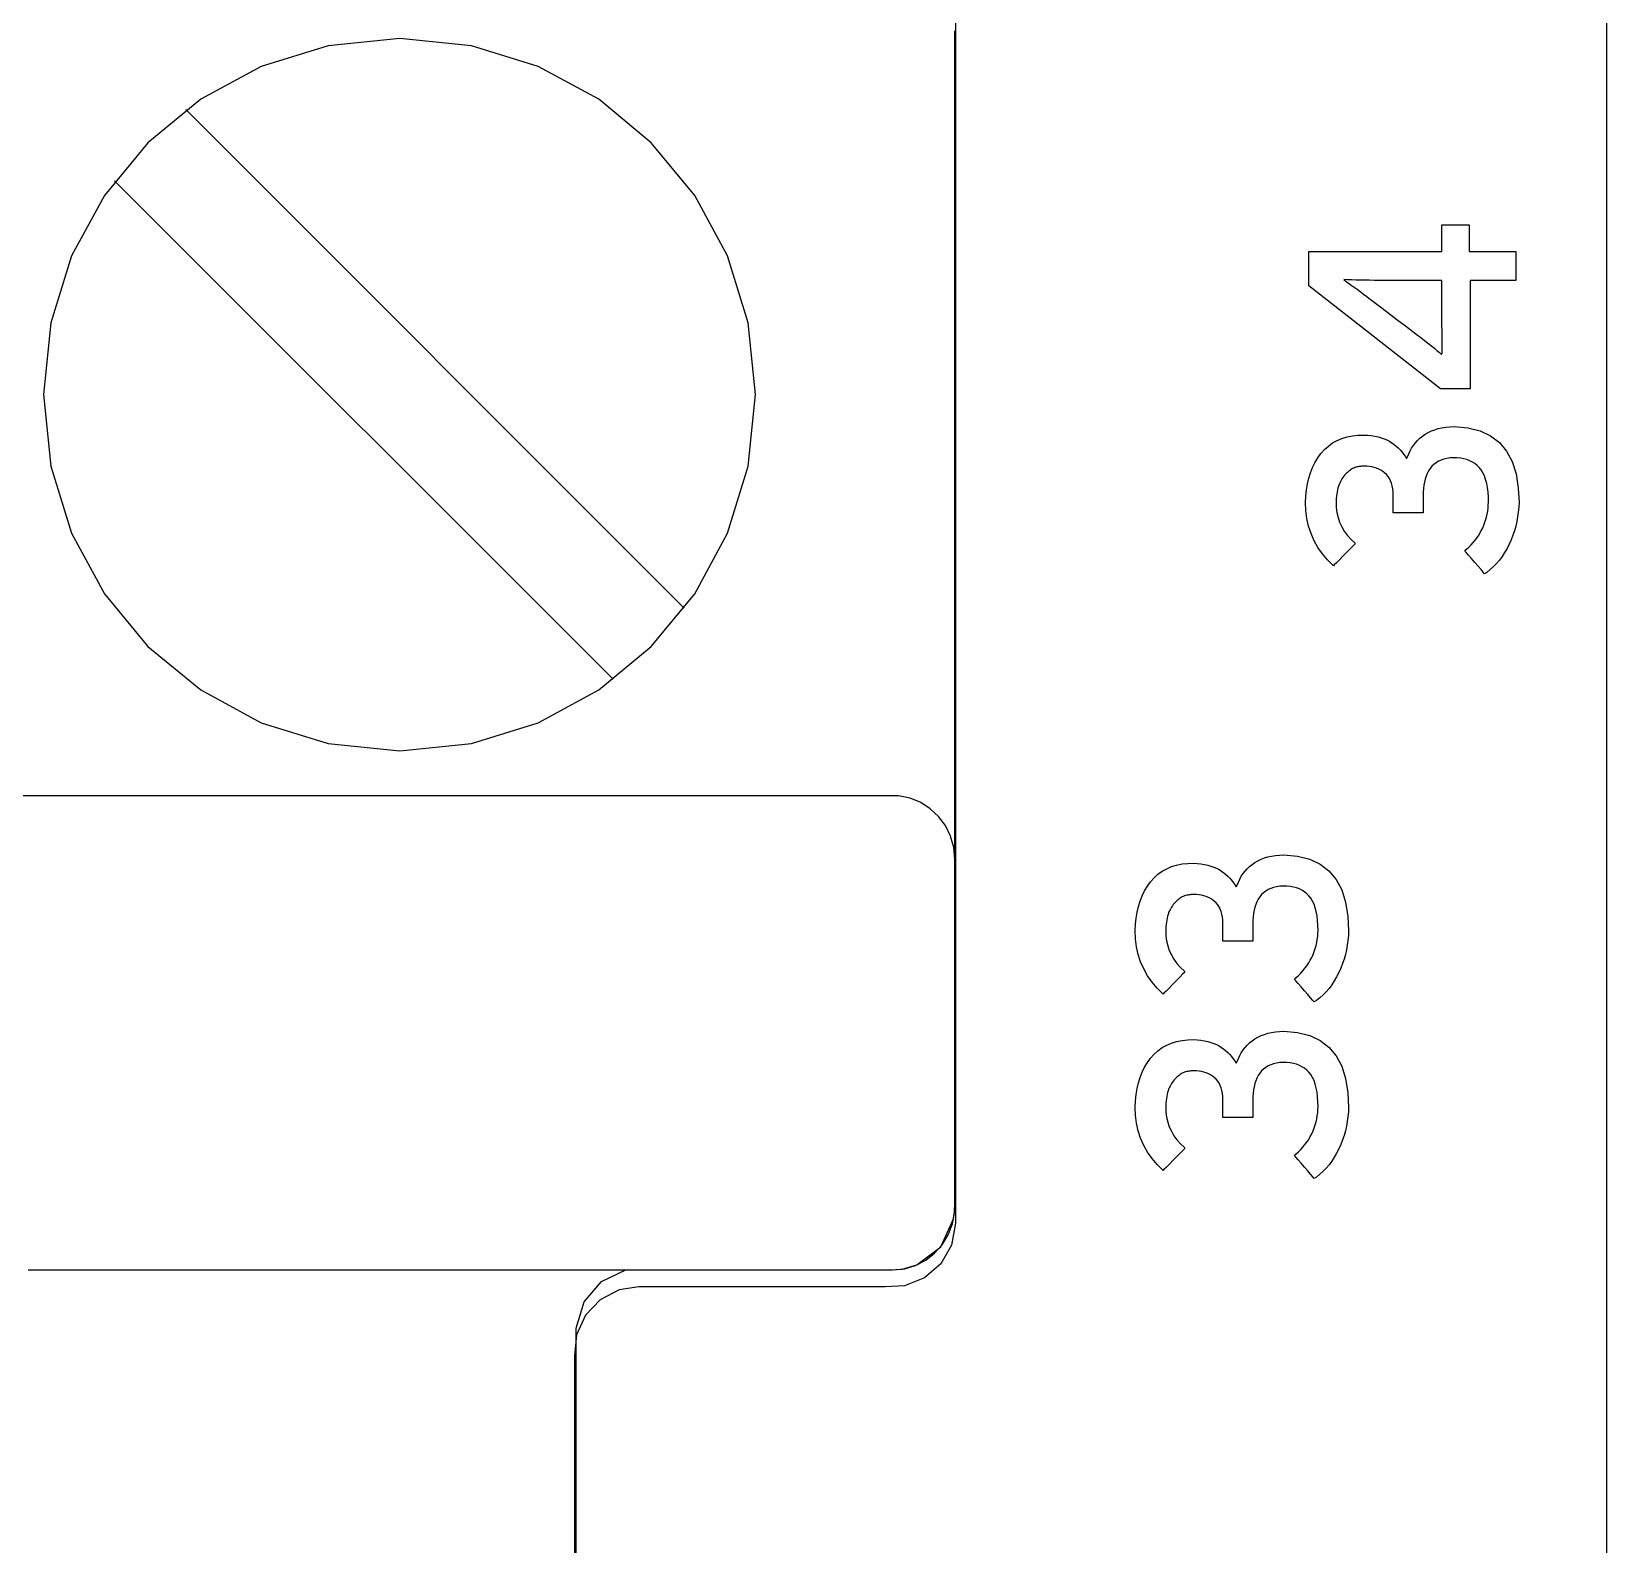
# Model space of a CAD drawing. Extents: x 1 to 47.7, y 0.2 to 35.
# Drawn here: x 35.488 to 36.228, y 13.894 to 14.605 of the extents above; entities that cross this region are included whole.
import ezdxf

# ---------------------------------------------------------------- set-up
doc = ezdxf.new("R2010")
doc.units = 0
doc.header["$MEASUREMENT"] = 0
for name, color, linetype in [('5_1___24__TARGET_LEDS___12', 7, 'CONTINUOUS'), ('6_1__EMPTY_IO_BOARD_POSITI', 7, 'CONTINUOUS'), ('6_2___8__INDEPENDENT_INPUT', 7, 'CONTINUOUS'), ('6_3___8__OPTOISO_INDEPENDE', 7, 'CONTINUOUS'), ('6_4___24__OPTOISO_INDEPEND', 7, 'CONTINUOUS'), ('6_5___8__INDEPENDENT_INPUT', 7, 'CONTINUOUS'), ('6_6___8__INDEPENDENT_INPUT', 7, 'CONTINUOUS'), ('6_7___8__OPTOISO_INDEPENDE', 7, 'CONTINUOUS'), ('6_8___8__OPTOISO_INDEPENDE', 7, 'CONTINUOUS'), ('7_0_____DWG', 7, 'CONTINUOUS')]:
    doc.layers.add(name, color=color, linetype=linetype)

msp = doc.modelspace()

# ---------------------------------------------------------------- linework, layer by layer
at = {"layer": '5_1___24__TARGET_LEDS___12'}
msp.add_lwpolyline([(35.66144, 14.26692), (35.69513, 14.27032), (35.72649, 14.28007), (35.75487, 14.2955), (35.7796, 14.31594), (35.79999, 14.34072), (35.81539, 14.36916), (35.82512, 14.40059), (35.82852, 14.43435), (35.82512, 14.46804), (35.81539, 14.49944), (35.79999, 14.52785), (35.7796, 14.5526), (35.75487, 14.57303), (35.72649, 14.58846), (35.69513, 14.59821), (35.66144, 14.60161), (35.62774, 14.59821), (35.59632, 14.58846), (35.56788, 14.57303), (35.54309, 14.5526), (35.52263, 14.52785), (35.50717, 14.49944), (35.4974, 14.46804), (35.49399, 14.43435), (35.4974, 14.40059), (35.50717, 14.36916), (35.52263, 14.34072), (35.54309, 14.31594), (35.56788, 14.2955), (35.59632, 14.28007), (35.62774, 14.27032)], close=True, dxfattribs=at)
for points in [[(35.74425, 13.85861), (35.74425, 13.91116), (35.74425, 13.93575), (35.74425, 13.95749), (35.74425, 13.97509), (35.74425, 13.98725), (35.74425, 13.99268), (35.74436, 13.99556), (35.74811, 14.00797), (35.75625, 14.0175), (35.7676, 14.02295), (35.76978, 14.02295), (35.77583, 14.02295), (35.78503, 14.02295), (35.79668, 14.02295), (35.85332, 14.02295), (35.8664, 14.02295), (35.87762, 14.02295), (35.88626, 14.02295), (35.89159, 14.02295), (35.89746, 14.0233), (35.90439, 14.02531), (35.91557, 14.03387), (35.92165, 14.04691), (35.92216, 14.05065), (35.92224, 14.05257), (35.92224, 14.05499), (35.92224, 14.05975), (35.92224, 14.06725), (35.92224, 14.07741), (35.92224, 14.09019), (35.92224, 14.10553), (35.92224, 14.12338), (35.92224, 14.14368), (35.92224, 14.16637), (35.92224, 14.1914), (35.92224, 14.21871), (35.92224, 14.24825), (35.92224, 14.27996), (35.92224, 14.31378), (35.92224, 14.34967), (35.92224, 14.38756), (35.92224, 14.4274), (35.92224, 14.5127), (35.92224, 14.60513)], [(35.7951, 14.33392), (35.56083, 14.56819)], [(35.76168, 14.3005), (35.52741, 14.53477)], [(35.48683, 14.02295), (35.51655, 14.02295), (35.56833, 14.02295), (35.63413, 14.02295), (35.70594, 14.02295), (35.77576, 14.02295), (35.83555, 14.02295), (35.8773, 14.02295), (35.893, 14.02295), (35.89856, 14.02349), (35.90377, 14.02505), (35.90852, 14.02752), (35.91273, 14.03081), (35.91629, 14.0348), (35.9191, 14.03941), (35.92107, 14.04454), (35.92211, 14.05007), (35.92224, 14.05458), (35.92224, 14.06638), (35.92224, 14.08693), (35.92224, 14.11305), (35.92224, 14.14156), (35.92224, 14.16927), (35.92224, 14.193), (35.92224, 14.20958), (35.92224, 14.21581), (35.92171, 14.22151), (35.9202, 14.22685), (35.91779, 14.23172), (35.91459, 14.23604), (35.9107, 14.23969), (35.90621, 14.24258), (35.90121, 14.2446), (35.89582, 14.24566), (35.88891, 14.2458), (35.85918, 14.2458), (35.8074, 14.2458), (35.7416, 14.2458), (35.66979, 14.2458), (35.59998, 14.2458), (35.54019, 14.2458), (35.49843, 14.2458), (35.48273, 14.2458)]]:
    msp.add_lwpolyline(points, dxfattribs=at)
at = {"layer": '6_1__EMPTY_IO_BOARD_POSITI'}
msp.add_lwpolyline([(35.92248, 14.65682), (35.92248, 14.58846), (35.92248, 14.52341), (35.92248, 14.46181), (35.92248, 14.40381), (35.92248, 14.34958), (35.92248, 14.29926), (35.92248, 14.253), (35.92248, 14.21097), (35.92248, 14.17331), (35.92248, 14.14017), (35.92248, 14.11171), (35.92248, 14.08808), (35.92248, 14.06944), (35.92248, 14.05593), (35.92248, 14.04772), (35.92248, 14.04494), (35.92066, 14.03466), (35.91561, 14.02589), (35.90801, 14.0193), (35.89851, 14.01555), (35.88954, 14.01494), (35.87975, 14.01494), (35.86488, 14.01494), (35.82741, 14.01494), (35.80853, 14.01494), (35.79207, 14.01494), (35.77987, 14.01494), (35.77381, 14.01494), (35.76457, 14.01359), (35.75555, 14.00896), (35.74861, 14.00169), (35.74442, 13.99242), (35.74347, 13.98242), (35.74347, 13.9764), (35.74347, 13.96729), (35.74347, 13.95553), (35.74347, 13.94156), (35.74347, 13.90877), (35.74347, 13.87244)], dxfattribs=at)
at = {"layer": '6_2___8__INDEPENDENT_INPUT'}
msp.add_lwpolyline([(35.66144, 14.26692), (35.69513, 14.27032), (35.72649, 14.28007), (35.75487, 14.2955), (35.7796, 14.31594), (35.79999, 14.34072), (35.81539, 14.36916), (35.82512, 14.40059), (35.82852, 14.43435), (35.82512, 14.46804), (35.81539, 14.49944), (35.79999, 14.52785), (35.7796, 14.5526), (35.75487, 14.57303), (35.72649, 14.58846), (35.69513, 14.59821), (35.66144, 14.60161), (35.62774, 14.59821), (35.59632, 14.58846), (35.56788, 14.57303), (35.54309, 14.5526), (35.52263, 14.52785), (35.50717, 14.49944), (35.4974, 14.46804), (35.49399, 14.43435), (35.4974, 14.40059), (35.50717, 14.36916), (35.52263, 14.34072), (35.54309, 14.31594), (35.56788, 14.2955), (35.59632, 14.28007), (35.62774, 14.27032)], close=True, dxfattribs=at)
for points in [[(35.74425, 13.85861), (35.74425, 13.91116), (35.74425, 13.93575), (35.74425, 13.95749), (35.74425, 13.97509), (35.74425, 13.98725), (35.74425, 13.99268), (35.74436, 13.99556), (35.74811, 14.00797), (35.75625, 14.0175), (35.7676, 14.02295), (35.76978, 14.02295), (35.77583, 14.02295), (35.78503, 14.02295), (35.79668, 14.02295), (35.85332, 14.02295), (35.8664, 14.02295), (35.87762, 14.02295), (35.88626, 14.02295), (35.89159, 14.02295), (35.89746, 14.0233), (35.90439, 14.02531), (35.91557, 14.03387), (35.92165, 14.04691), (35.92216, 14.05065), (35.92224, 14.05257), (35.92224, 14.05499), (35.92224, 14.05975), (35.92224, 14.06725), (35.92224, 14.07741), (35.92224, 14.09019), (35.92224, 14.10553), (35.92224, 14.12338), (35.92224, 14.14368), (35.92224, 14.16637), (35.92224, 14.1914), (35.92224, 14.21871), (35.92224, 14.24825), (35.92224, 14.27996), (35.92224, 14.31378), (35.92224, 14.34967), (35.92224, 14.38756), (35.92224, 14.4274), (35.92224, 14.5127), (35.92224, 14.60513)], [(35.7951, 14.33392), (35.56083, 14.56819)], [(35.76168, 14.3005), (35.52741, 14.53477)], [(35.48683, 14.02295), (35.51655, 14.02295), (35.56833, 14.02295), (35.63413, 14.02295), (35.70594, 14.02295), (35.77576, 14.02295), (35.83555, 14.02295), (35.8773, 14.02295), (35.893, 14.02295), (35.89856, 14.02349), (35.90377, 14.02505), (35.90852, 14.02752), (35.91273, 14.03081), (35.91629, 14.0348), (35.9191, 14.03941), (35.92107, 14.04454), (35.92211, 14.05007), (35.92224, 14.05458), (35.92224, 14.06638), (35.92224, 14.08693), (35.92224, 14.11305), (35.92224, 14.14156), (35.92224, 14.16927), (35.92224, 14.193), (35.92224, 14.20958), (35.92224, 14.21581), (35.92171, 14.22151), (35.9202, 14.22685), (35.91779, 14.23172), (35.91459, 14.23604), (35.9107, 14.23969), (35.90621, 14.24258), (35.90121, 14.2446), (35.89582, 14.24566), (35.88891, 14.2458), (35.85918, 14.2458), (35.8074, 14.2458), (35.7416, 14.2458), (35.66979, 14.2458), (35.59998, 14.2458), (35.54019, 14.2458), (35.49843, 14.2458), (35.48273, 14.2458)]]:
    msp.add_lwpolyline(points, dxfattribs=at)
at = {"layer": '6_3___8__OPTOISO_INDEPENDE'}
msp.add_lwpolyline([(35.66144, 14.26692), (35.69513, 14.27032), (35.72649, 14.28007), (35.75487, 14.2955), (35.7796, 14.31594), (35.79999, 14.34072), (35.81539, 14.36916), (35.82512, 14.40059), (35.82852, 14.43435), (35.82512, 14.46804), (35.81539, 14.49944), (35.79999, 14.52785), (35.7796, 14.5526), (35.75487, 14.57303), (35.72649, 14.58846), (35.69513, 14.59821), (35.66144, 14.60161), (35.62774, 14.59821), (35.59632, 14.58846), (35.56788, 14.57303), (35.54309, 14.5526), (35.52263, 14.52785), (35.50717, 14.49944), (35.4974, 14.46804), (35.49399, 14.43435), (35.4974, 14.40059), (35.50717, 14.36916), (35.52263, 14.34072), (35.54309, 14.31594), (35.56788, 14.2955), (35.59632, 14.28007), (35.62774, 14.27032)], close=True, dxfattribs=at)
for points in [[(35.74425, 13.85861), (35.74425, 13.91116), (35.74425, 13.93575), (35.74425, 13.95749), (35.74425, 13.97509), (35.74425, 13.98725), (35.74425, 13.99268), (35.74436, 13.99556), (35.74811, 14.00797), (35.75625, 14.0175), (35.7676, 14.02295), (35.76978, 14.02295), (35.77583, 14.02295), (35.78503, 14.02295), (35.79668, 14.02295), (35.85332, 14.02295), (35.8664, 14.02295), (35.87762, 14.02295), (35.88626, 14.02295), (35.89159, 14.02295), (35.89746, 14.0233), (35.90439, 14.02531), (35.91557, 14.03387), (35.92165, 14.04691), (35.92216, 14.05065), (35.92224, 14.05257), (35.92224, 14.05499), (35.92224, 14.05975), (35.92224, 14.06725), (35.92224, 14.07741), (35.92224, 14.09019), (35.92224, 14.10553), (35.92224, 14.12338), (35.92224, 14.14368), (35.92224, 14.16637), (35.92224, 14.1914), (35.92224, 14.21871), (35.92224, 14.24825), (35.92224, 14.27996), (35.92224, 14.31378), (35.92224, 14.34967), (35.92224, 14.38756), (35.92224, 14.4274), (35.92224, 14.5127), (35.92224, 14.60513)], [(35.7951, 14.33392), (35.56083, 14.56819)], [(35.76168, 14.3005), (35.52741, 14.53477)], [(35.48683, 14.02295), (35.51655, 14.02295), (35.56833, 14.02295), (35.63413, 14.02295), (35.70594, 14.02295), (35.77576, 14.02295), (35.83555, 14.02295), (35.8773, 14.02295), (35.893, 14.02295), (35.89856, 14.02349), (35.90377, 14.02505), (35.90852, 14.02752), (35.91273, 14.03081), (35.91629, 14.0348), (35.9191, 14.03941), (35.92107, 14.04454), (35.92211, 14.05007), (35.92224, 14.05458), (35.92224, 14.06638), (35.92224, 14.08693), (35.92224, 14.11305), (35.92224, 14.14156), (35.92224, 14.16927), (35.92224, 14.193), (35.92224, 14.20958), (35.92224, 14.21581), (35.92171, 14.22151), (35.9202, 14.22685), (35.91779, 14.23172), (35.91459, 14.23604), (35.9107, 14.23969), (35.90621, 14.24258), (35.90121, 14.2446), (35.89582, 14.24566), (35.88891, 14.2458), (35.85918, 14.2458), (35.8074, 14.2458), (35.7416, 14.2458), (35.66979, 14.2458), (35.59998, 14.2458), (35.54019, 14.2458), (35.49843, 14.2458), (35.48273, 14.2458)]]:
    msp.add_lwpolyline(points, dxfattribs=at)
at = {"layer": '6_4___24__OPTOISO_INDEPEND'}
msp.add_lwpolyline([(35.66144, 14.26692), (35.69513, 14.27032), (35.72649, 14.28007), (35.75487, 14.2955), (35.7796, 14.31594), (35.79999, 14.34072), (35.81539, 14.36916), (35.82512, 14.40059), (35.82852, 14.43435), (35.82512, 14.46804), (35.81539, 14.49944), (35.79999, 14.52785), (35.7796, 14.5526), (35.75487, 14.57303), (35.72649, 14.58846), (35.69513, 14.59821), (35.66144, 14.60161), (35.62774, 14.59821), (35.59632, 14.58846), (35.56788, 14.57303), (35.54309, 14.5526), (35.52263, 14.52785), (35.50717, 14.49944), (35.4974, 14.46804), (35.49399, 14.43435), (35.4974, 14.40059), (35.50717, 14.36916), (35.52263, 14.34072), (35.54309, 14.31594), (35.56788, 14.2955), (35.59632, 14.28007), (35.62774, 14.27032)], close=True, dxfattribs=at)
for points in [[(35.74425, 13.85861), (35.74425, 13.91116), (35.74425, 13.93575), (35.74425, 13.95749), (35.74425, 13.97509), (35.74425, 13.98725), (35.74425, 13.99268), (35.74436, 13.99556), (35.74811, 14.00797), (35.75625, 14.0175), (35.7676, 14.02295), (35.76978, 14.02295), (35.77583, 14.02295), (35.78503, 14.02295), (35.79668, 14.02295), (35.85332, 14.02295), (35.8664, 14.02295), (35.87762, 14.02295), (35.88626, 14.02295), (35.89159, 14.02295), (35.89746, 14.0233), (35.90439, 14.02531), (35.91557, 14.03387), (35.92165, 14.04691), (35.92216, 14.05065), (35.92224, 14.05257), (35.92224, 14.05499), (35.92224, 14.05975), (35.92224, 14.06725), (35.92224, 14.07741), (35.92224, 14.09019), (35.92224, 14.10553), (35.92224, 14.12338), (35.92224, 14.14368), (35.92224, 14.16637), (35.92224, 14.1914), (35.92224, 14.21871), (35.92224, 14.24825), (35.92224, 14.27996), (35.92224, 14.31378), (35.92224, 14.34967), (35.92224, 14.38756), (35.92224, 14.4274), (35.92224, 14.5127), (35.92224, 14.60513)], [(35.7951, 14.33392), (35.56083, 14.56819)], [(35.76168, 14.3005), (35.52741, 14.53477)], [(35.48683, 14.02295), (35.51655, 14.02295), (35.56833, 14.02295), (35.63413, 14.02295), (35.70594, 14.02295), (35.77576, 14.02295), (35.83555, 14.02295), (35.8773, 14.02295), (35.893, 14.02295), (35.89856, 14.02349), (35.90377, 14.02505), (35.90852, 14.02752), (35.91273, 14.03081), (35.91629, 14.0348), (35.9191, 14.03941), (35.92107, 14.04454), (35.92211, 14.05007), (35.92224, 14.05458), (35.92224, 14.06638), (35.92224, 14.08693), (35.92224, 14.11305), (35.92224, 14.14156), (35.92224, 14.16927), (35.92224, 14.193), (35.92224, 14.20958), (35.92224, 14.21581), (35.92171, 14.22151), (35.9202, 14.22685), (35.91779, 14.23172), (35.91459, 14.23604), (35.9107, 14.23969), (35.90621, 14.24258), (35.90121, 14.2446), (35.89582, 14.24566), (35.88891, 14.2458), (35.85918, 14.2458), (35.8074, 14.2458), (35.7416, 14.2458), (35.66979, 14.2458), (35.59998, 14.2458), (35.54019, 14.2458), (35.49843, 14.2458), (35.48273, 14.2458)]]:
    msp.add_lwpolyline(points, dxfattribs=at)
at = {"layer": '6_5___8__INDEPENDENT_INPUT'}
msp.add_lwpolyline([(35.66144, 14.26692), (35.69513, 14.27032), (35.72649, 14.28007), (35.75487, 14.2955), (35.7796, 14.31594), (35.79999, 14.34072), (35.81539, 14.36916), (35.82512, 14.40059), (35.82852, 14.43435), (35.82512, 14.46804), (35.81539, 14.49944), (35.79999, 14.52785), (35.7796, 14.5526), (35.75487, 14.57303), (35.72649, 14.58846), (35.69513, 14.59821), (35.66144, 14.60161), (35.62774, 14.59821), (35.59632, 14.58846), (35.56788, 14.57303), (35.54309, 14.5526), (35.52263, 14.52785), (35.50717, 14.49944), (35.4974, 14.46804), (35.49399, 14.43435), (35.4974, 14.40059), (35.50717, 14.36916), (35.52263, 14.34072), (35.54309, 14.31594), (35.56788, 14.2955), (35.59632, 14.28007), (35.62774, 14.27032)], close=True, dxfattribs=at)
for points in [[(35.74425, 13.85861), (35.74425, 13.91116), (35.74425, 13.93575), (35.74425, 13.95749), (35.74425, 13.97509), (35.74425, 13.98725), (35.74425, 13.99268), (35.74436, 13.99556), (35.74811, 14.00797), (35.75625, 14.0175), (35.7676, 14.02295), (35.76978, 14.02295), (35.77583, 14.02295), (35.78503, 14.02295), (35.79668, 14.02295), (35.85332, 14.02295), (35.8664, 14.02295), (35.87762, 14.02295), (35.88626, 14.02295), (35.89159, 14.02295), (35.89746, 14.0233), (35.90439, 14.02531), (35.91557, 14.03387), (35.92165, 14.04691), (35.92216, 14.05065), (35.92224, 14.05257), (35.92224, 14.05499), (35.92224, 14.05975), (35.92224, 14.06725), (35.92224, 14.07741), (35.92224, 14.09019), (35.92224, 14.10553), (35.92224, 14.12338), (35.92224, 14.14368), (35.92224, 14.16637), (35.92224, 14.1914), (35.92224, 14.21871), (35.92224, 14.24825), (35.92224, 14.27996), (35.92224, 14.31378), (35.92224, 14.34967), (35.92224, 14.38756), (35.92224, 14.4274), (35.92224, 14.5127), (35.92224, 14.60513)], [(35.7951, 14.33392), (35.56083, 14.56819)], [(35.76168, 14.3005), (35.52741, 14.53477)], [(35.48683, 14.02295), (35.51655, 14.02295), (35.56833, 14.02295), (35.63413, 14.02295), (35.70594, 14.02295), (35.77576, 14.02295), (35.83555, 14.02295), (35.8773, 14.02295), (35.893, 14.02295), (35.89856, 14.02349), (35.90377, 14.02505), (35.90852, 14.02752), (35.91273, 14.03081), (35.91629, 14.0348), (35.9191, 14.03941), (35.92107, 14.04454), (35.92211, 14.05007), (35.92224, 14.05458), (35.92224, 14.06638), (35.92224, 14.08693), (35.92224, 14.11305), (35.92224, 14.14156), (35.92224, 14.16927), (35.92224, 14.193), (35.92224, 14.20958), (35.92224, 14.21581), (35.92171, 14.22151), (35.9202, 14.22685), (35.91779, 14.23172), (35.91459, 14.23604), (35.9107, 14.23969), (35.90621, 14.24258), (35.90121, 14.2446), (35.89582, 14.24566), (35.88891, 14.2458), (35.85918, 14.2458), (35.8074, 14.2458), (35.7416, 14.2458), (35.66979, 14.2458), (35.59998, 14.2458), (35.54019, 14.2458), (35.49843, 14.2458), (35.48273, 14.2458)]]:
    msp.add_lwpolyline(points, dxfattribs=at)
at = {"layer": '6_6___8__INDEPENDENT_INPUT'}
msp.add_lwpolyline([(35.66144, 14.26692), (35.69513, 14.27032), (35.72649, 14.28007), (35.75487, 14.2955), (35.7796, 14.31594), (35.79999, 14.34072), (35.81539, 14.36916), (35.82512, 14.40059), (35.82852, 14.43435), (35.82512, 14.46804), (35.81539, 14.49944), (35.79999, 14.52785), (35.7796, 14.5526), (35.75487, 14.57303), (35.72649, 14.58846), (35.69513, 14.59821), (35.66144, 14.60161), (35.62774, 14.59821), (35.59632, 14.58846), (35.56788, 14.57303), (35.54309, 14.5526), (35.52263, 14.52785), (35.50717, 14.49944), (35.4974, 14.46804), (35.49399, 14.43435), (35.4974, 14.40059), (35.50717, 14.36916), (35.52263, 14.34072), (35.54309, 14.31594), (35.56788, 14.2955), (35.59632, 14.28007), (35.62774, 14.27032)], close=True, dxfattribs=at)
for points in [[(35.74425, 13.85861), (35.74425, 13.91116), (35.74425, 13.93575), (35.74425, 13.95749), (35.74425, 13.97509), (35.74425, 13.98725), (35.74425, 13.99268), (35.74436, 13.99556), (35.74811, 14.00797), (35.75625, 14.0175), (35.7676, 14.02295), (35.76978, 14.02295), (35.77583, 14.02295), (35.78503, 14.02295), (35.79668, 14.02295), (35.85332, 14.02295), (35.8664, 14.02295), (35.87762, 14.02295), (35.88626, 14.02295), (35.89159, 14.02295), (35.89746, 14.0233), (35.90439, 14.02531), (35.91557, 14.03387), (35.92165, 14.04691), (35.92216, 14.05065), (35.92224, 14.05257), (35.92224, 14.05499), (35.92224, 14.05975), (35.92224, 14.06725), (35.92224, 14.07741), (35.92224, 14.09019), (35.92224, 14.10553), (35.92224, 14.12338), (35.92224, 14.14368), (35.92224, 14.16637), (35.92224, 14.1914), (35.92224, 14.21871), (35.92224, 14.24825), (35.92224, 14.27996), (35.92224, 14.31378), (35.92224, 14.34967), (35.92224, 14.38756), (35.92224, 14.4274), (35.92224, 14.5127), (35.92224, 14.60513)], [(35.7951, 14.33392), (35.56083, 14.56819)], [(35.76168, 14.3005), (35.52741, 14.53477)], [(35.48683, 14.02295), (35.51655, 14.02295), (35.56833, 14.02295), (35.63413, 14.02295), (35.70594, 14.02295), (35.77576, 14.02295), (35.83555, 14.02295), (35.8773, 14.02295), (35.893, 14.02295), (35.89856, 14.02349), (35.90377, 14.02505), (35.90852, 14.02752), (35.91273, 14.03081), (35.91629, 14.0348), (35.9191, 14.03941), (35.92107, 14.04454), (35.92211, 14.05007), (35.92224, 14.05458), (35.92224, 14.06638), (35.92224, 14.08693), (35.92224, 14.11305), (35.92224, 14.14156), (35.92224, 14.16927), (35.92224, 14.193), (35.92224, 14.20958), (35.92224, 14.21581), (35.92171, 14.22151), (35.9202, 14.22685), (35.91779, 14.23172), (35.91459, 14.23604), (35.9107, 14.23969), (35.90621, 14.24258), (35.90121, 14.2446), (35.89582, 14.24566), (35.88891, 14.2458), (35.85918, 14.2458), (35.8074, 14.2458), (35.7416, 14.2458), (35.66979, 14.2458), (35.59998, 14.2458), (35.54019, 14.2458), (35.49843, 14.2458), (35.48273, 14.2458)]]:
    msp.add_lwpolyline(points, dxfattribs=at)
at = {"layer": '6_7___8__OPTOISO_INDEPENDE'}
msp.add_lwpolyline([(35.66144, 14.26692), (35.69513, 14.27032), (35.72649, 14.28007), (35.75487, 14.2955), (35.7796, 14.31594), (35.79999, 14.34072), (35.81539, 14.36916), (35.82512, 14.40059), (35.82852, 14.43435), (35.82512, 14.46804), (35.81539, 14.49944), (35.79999, 14.52785), (35.7796, 14.5526), (35.75487, 14.57303), (35.72649, 14.58846), (35.69513, 14.59821), (35.66144, 14.60161), (35.62774, 14.59821), (35.59632, 14.58846), (35.56788, 14.57303), (35.54309, 14.5526), (35.52263, 14.52785), (35.50717, 14.49944), (35.4974, 14.46804), (35.49399, 14.43435), (35.4974, 14.40059), (35.50717, 14.36916), (35.52263, 14.34072), (35.54309, 14.31594), (35.56788, 14.2955), (35.59632, 14.28007), (35.62774, 14.27032)], close=True, dxfattribs=at)
for points in [[(35.74425, 13.85861), (35.74425, 13.91116), (35.74425, 13.93575), (35.74425, 13.95749), (35.74425, 13.97509), (35.74425, 13.98725), (35.74425, 13.99268), (35.74436, 13.99556), (35.74811, 14.00797), (35.75625, 14.0175), (35.7676, 14.02295), (35.76978, 14.02295), (35.77583, 14.02295), (35.78503, 14.02295), (35.79668, 14.02295), (35.85332, 14.02295), (35.8664, 14.02295), (35.87762, 14.02295), (35.88626, 14.02295), (35.89159, 14.02295), (35.89746, 14.0233), (35.90439, 14.02531), (35.91557, 14.03387), (35.92165, 14.04691), (35.92216, 14.05065), (35.92224, 14.05257), (35.92224, 14.05499), (35.92224, 14.05975), (35.92224, 14.06725), (35.92224, 14.07741), (35.92224, 14.09019), (35.92224, 14.10553), (35.92224, 14.12338), (35.92224, 14.14368), (35.92224, 14.16637), (35.92224, 14.1914), (35.92224, 14.21871), (35.92224, 14.24825), (35.92224, 14.27996), (35.92224, 14.31378), (35.92224, 14.34967), (35.92224, 14.38756), (35.92224, 14.4274), (35.92224, 14.5127), (35.92224, 14.60513)], [(35.7951, 14.33392), (35.56083, 14.56819)], [(35.76168, 14.3005), (35.52741, 14.53477)], [(35.48683, 14.02295), (35.51655, 14.02295), (35.56833, 14.02295), (35.63413, 14.02295), (35.70594, 14.02295), (35.77576, 14.02295), (35.83555, 14.02295), (35.8773, 14.02295), (35.893, 14.02295), (35.89856, 14.02349), (35.90377, 14.02505), (35.90852, 14.02752), (35.91273, 14.03081), (35.91629, 14.0348), (35.9191, 14.03941), (35.92107, 14.04454), (35.92211, 14.05007), (35.92224, 14.05458), (35.92224, 14.06638), (35.92224, 14.08693), (35.92224, 14.11305), (35.92224, 14.14156), (35.92224, 14.16927), (35.92224, 14.193), (35.92224, 14.20958), (35.92224, 14.21581), (35.92171, 14.22151), (35.9202, 14.22685), (35.91779, 14.23172), (35.91459, 14.23604), (35.9107, 14.23969), (35.90621, 14.24258), (35.90121, 14.2446), (35.89582, 14.24566), (35.88891, 14.2458), (35.85918, 14.2458), (35.8074, 14.2458), (35.7416, 14.2458), (35.66979, 14.2458), (35.59998, 14.2458), (35.54019, 14.2458), (35.49843, 14.2458), (35.48273, 14.2458)]]:
    msp.add_lwpolyline(points, dxfattribs=at)
at = {"layer": '6_8___8__OPTOISO_INDEPENDE'}
msp.add_lwpolyline([(35.66144, 14.26692), (35.69513, 14.27032), (35.72649, 14.28007), (35.75487, 14.2955), (35.7796, 14.31594), (35.79999, 14.34072), (35.81539, 14.36916), (35.82512, 14.40059), (35.82852, 14.43435), (35.82512, 14.46804), (35.81539, 14.49944), (35.79999, 14.52785), (35.7796, 14.5526), (35.75487, 14.57303), (35.72649, 14.58846), (35.69513, 14.59821), (35.66144, 14.60161), (35.62774, 14.59821), (35.59632, 14.58846), (35.56788, 14.57303), (35.54309, 14.5526), (35.52263, 14.52785), (35.50717, 14.49944), (35.4974, 14.46804), (35.49399, 14.43435), (35.4974, 14.40059), (35.50717, 14.36916), (35.52263, 14.34072), (35.54309, 14.31594), (35.56788, 14.2955), (35.59632, 14.28007), (35.62774, 14.27032)], close=True, dxfattribs=at)
for points in [[(35.74425, 13.85861), (35.74425, 13.91116), (35.74425, 13.93575), (35.74425, 13.95749), (35.74425, 13.97509), (35.74425, 13.98725), (35.74425, 13.99268), (35.74436, 13.99556), (35.74811, 14.00797), (35.75625, 14.0175), (35.7676, 14.02295), (35.76978, 14.02295), (35.77583, 14.02295), (35.78503, 14.02295), (35.79668, 14.02295), (35.85332, 14.02295), (35.8664, 14.02295), (35.87762, 14.02295), (35.88626, 14.02295), (35.89159, 14.02295), (35.89746, 14.0233), (35.90439, 14.02531), (35.91557, 14.03387), (35.92165, 14.04691), (35.92216, 14.05065), (35.92224, 14.05257), (35.92224, 14.05499), (35.92224, 14.05975), (35.92224, 14.06725), (35.92224, 14.07741), (35.92224, 14.09019), (35.92224, 14.10553), (35.92224, 14.12338), (35.92224, 14.14368), (35.92224, 14.16637), (35.92224, 14.1914), (35.92224, 14.21871), (35.92224, 14.24825), (35.92224, 14.27996), (35.92224, 14.31378), (35.92224, 14.34967), (35.92224, 14.38756), (35.92224, 14.4274), (35.92224, 14.5127), (35.92224, 14.60513)], [(35.7951, 14.33392), (35.56083, 14.56819)], [(35.76168, 14.3005), (35.52741, 14.53477)], [(35.48683, 14.02295), (35.51655, 14.02295), (35.56833, 14.02295), (35.63413, 14.02295), (35.70594, 14.02295), (35.77576, 14.02295), (35.83555, 14.02295), (35.8773, 14.02295), (35.893, 14.02295), (35.89856, 14.02349), (35.90377, 14.02505), (35.90852, 14.02752), (35.91273, 14.03081), (35.91629, 14.0348), (35.9191, 14.03941), (35.92107, 14.04454), (35.92211, 14.05007), (35.92224, 14.05458), (35.92224, 14.06638), (35.92224, 14.08693), (35.92224, 14.11305), (35.92224, 14.14156), (35.92224, 14.16927), (35.92224, 14.193), (35.92224, 14.20958), (35.92224, 14.21581), (35.92171, 14.22151), (35.9202, 14.22685), (35.91779, 14.23172), (35.91459, 14.23604), (35.9107, 14.23969), (35.90621, 14.24258), (35.90121, 14.2446), (35.89582, 14.24566), (35.88891, 14.2458), (35.85918, 14.2458), (35.8074, 14.2458), (35.7416, 14.2458), (35.66979, 14.2458), (35.59998, 14.2458), (35.54019, 14.2458), (35.49843, 14.2458), (35.48273, 14.2458)]]:
    msp.add_lwpolyline(points, dxfattribs=at)
at = {"layer": '7_0_____DWG'}
for points in [[(36.22843, 15.76123), (36.22843, 15.68003), (36.22843, 15.59822), (36.22843, 15.5158), (36.22843, 15.43278), (36.22843, 15.34917), (36.22843, 15.265), (36.22843, 15.18026), (36.22843, 15.00916), (36.22843, 14.83596), (36.22843, 14.66076), (36.22843, 14.48365), (36.22843, 14.30473), (36.22843, 14.12409), (36.22843, 13.94184), (36.22843, 13.75805)], [(36.16393, 14.50157), (36.18576, 14.50157), (36.18576, 14.48789), (36.1644, 14.48789), (36.1644, 14.43692), (36.1505, 14.43692), (36.08858, 14.48543), (36.08858, 14.50157), (36.15111, 14.50157), (36.15111, 14.51405), (36.16393, 14.51405), (36.16393, 14.50157)]]:
    msp.add_lwpolyline(points, dxfattribs=at)
for points in [[(36.10494, 14.48828), (36.10607, 14.48749), (36.10726, 14.48664), (36.10852, 14.48573), (36.10984, 14.48477), (36.11123, 14.48375), (36.11269, 14.48267), (36.1142, 14.48153), (36.11578, 14.48034), (36.1168, 14.47957), (36.11866, 14.47816), (36.1218, 14.47578), (36.12572, 14.47281), (36.12995, 14.4696), (36.134, 14.46652), (36.13741, 14.46394), (36.13969, 14.46221), (36.1406, 14.46151), (36.14213, 14.46035), (36.14358, 14.45922), (36.14497, 14.45812), (36.1463, 14.45705), (36.14756, 14.45601), (36.14876, 14.455), (36.14989, 14.45403), (36.15095, 14.45308), (36.15124, 14.45393), (36.15124, 14.45553), (36.15123, 14.4572), (36.15122, 14.45894), (36.1512, 14.46074), (36.15118, 14.4626), (36.15116, 14.46453), (36.15113, 14.46653), (36.15111, 14.46806), (36.15111, 14.46924), (36.15111, 14.47159), (36.15111, 14.4747), (36.15111, 14.47819), (36.15111, 14.48165), (36.15111, 14.48468), (36.15111, 14.48689), (36.15111, 14.48787), (36.15029, 14.48789), (36.14758, 14.48789), (36.14354, 14.48789), (36.13872, 14.48789), (36.1337, 14.48789), (36.12905, 14.48789), (36.12533, 14.48789), (36.12311, 14.48789), (36.12169, 14.4879), (36.1193, 14.48794), (36.11699, 14.48797), (36.11477, 14.48802), (36.11264, 14.48806), (36.11059, 14.48811), (36.10862, 14.48816), (36.10674, 14.48822)], [(36.1569, 14.41922), (36.16334, 14.41867), (36.16902, 14.41724), (36.17393, 14.41494), (36.17808, 14.41177), (36.18146, 14.40772), (36.18407, 14.4028), (36.18592, 14.39701), (36.187, 14.39035), (36.18732, 14.38361), (36.18721, 14.38133), (36.187, 14.37907), (36.18669, 14.37684), (36.18628, 14.37463), (36.18577, 14.37244), (36.18516, 14.37029), (36.18445, 14.36815), (36.18364, 14.36605), (36.18272, 14.36396), (36.18169, 14.36195), (36.18058, 14.36004), (36.17938, 14.35823), (36.1781, 14.35653), (36.17674, 14.35492), (36.1753, 14.35342), (36.17377, 14.35203), (36.17217, 14.35073), (36.17115, 14.35011), (36.17055, 14.35079), (36.16948, 14.35202), (36.16807, 14.35363), (36.1665, 14.35543), (36.16494, 14.35722), (36.16353, 14.35883), (36.16245, 14.36007), (36.16186, 14.36075), (36.16251, 14.36142), (36.16369, 14.3625), (36.1648, 14.36361), (36.16584, 14.36476), (36.16681, 14.36595), (36.16771, 14.36718), (36.16854, 14.36844), (36.1693, 14.36974), (36.16998, 14.37108), (36.1706, 14.37246), (36.17114, 14.37386), (36.17161, 14.37526), (36.17201, 14.37667), (36.17234, 14.37808), (36.1726, 14.37949), (36.17278, 14.38091), (36.1729, 14.38233), (36.17295, 14.38375), (36.17291, 14.38608), (36.17276, 14.38841), (36.1725, 14.39056), (36.17213, 14.39256), (36.17164, 14.39438), (36.17105, 14.39603), (36.17035, 14.39752), (36.16953, 14.39884), (36.16861, 14.4), (36.16763, 14.40098), (36.16656, 14.40184), (36.1654, 14.40258), (36.16416, 14.40321), (36.16283, 14.40372), (36.16142, 14.40412), (36.15992, 14.40439), (36.15833, 14.40455), (36.15666, 14.40459), (36.15502, 14.40449), (36.15348, 14.40427), (36.15204, 14.40394), (36.1507, 14.40349), (36.14947, 14.40293), (36.14833, 14.40226), (36.14729, 14.40147), (36.14636, 14.40057), (36.14553, 14.39955), (36.14482, 14.39842), (36.1442, 14.39722), (36.14366, 14.39595), (36.14321, 14.3946), (36.14286, 14.39318), (36.14258, 14.39168), (36.1424, 14.39011), (36.14231, 14.38847), (36.14229, 14.38744), (36.14229, 14.38689), (36.14229, 14.38587), (36.14229, 14.38456), (36.14229, 14.38309), (36.14229, 14.38163), (36.14229, 14.38031), (36.14229, 14.3793), (36.14229, 14.37875), (36.14212, 14.37869), (36.14112, 14.37869), (36.13942, 14.37869), (36.13726, 14.37869), (36.1349, 14.37869), (36.13257, 14.37869), (36.13052, 14.37869), (36.12899, 14.37869), (36.12823, 14.37869), (36.12819, 14.37885), (36.12819, 14.37954), (36.12819, 14.38064), (36.12819, 14.38199), (36.12819, 14.38345), (36.12819, 14.38487), (36.12819, 14.3861), (36.12819, 14.38698), (36.12819, 14.38737), (36.12815, 14.38864), (36.12801, 14.39004), (36.12777, 14.39136), (36.12743, 14.39259), (36.12698, 14.39373), (36.12644, 14.39479), (36.12578, 14.39576), (36.12503, 14.39665), (36.12417, 14.39745), (36.12329, 14.39813), (36.12236, 14.39874), (36.12139, 14.39926), (36.12038, 14.3997), (36.11932, 14.40006), (36.11822, 14.40034), (36.11707, 14.40053), (36.11588, 14.40065), (36.11476, 14.40068), (36.11428, 14.40066), (36.11379, 14.40064), (36.11329, 14.40059), (36.11279, 14.40053), (36.11228, 14.40045), (36.11177, 14.40036), (36.11124, 14.40025), (36.11071, 14.40012), (36.11017, 14.39996), (36.10964, 14.39973), (36.10913, 14.39947), (36.10862, 14.39918), (36.10813, 14.39886), (36.10765, 14.39852), (36.10718, 14.39815), (36.10672, 14.39774), (36.10627, 14.39731), (36.10582, 14.39685), (36.10537, 14.39636), (36.10493, 14.39584), (36.10452, 14.39528), (36.10412, 14.39469), (36.10375, 14.39406), (36.1034, 14.3934), (36.10306, 14.39271), (36.10275, 14.39198), (36.10247, 14.39121), (36.10223, 14.39037), (36.10201, 14.38949), (36.10183, 14.38857), (36.10169, 14.3876), (36.10157, 14.38658), (36.10148, 14.38552), (36.10143, 14.38441), (36.1014, 14.38326), (36.10148, 14.38118), (36.10178, 14.37881), (36.1023, 14.37653), (36.10305, 14.37433), (36.10403, 14.37221), (36.10523, 14.37017), (36.10665, 14.36822), (36.1083, 14.36634), (36.11017, 14.36455), (36.11019, 14.36403), (36.10929, 14.36312), (36.10794, 14.36174), (36.10631, 14.36008), (36.10458, 14.35832), (36.10292, 14.35663), (36.10151, 14.35521), (36.10054, 14.35422), (36.10018, 14.35385), (36.0974, 14.35656), (36.09496, 14.35943), (36.09284, 14.36244), (36.09105, 14.36561), (36.08959, 14.36893), (36.08845, 14.3724), (36.08765, 14.37602), (36.08717, 14.37979), (36.08702, 14.38358), (36.08714, 14.3866), (36.08742, 14.38951), (36.08788, 14.3923), (36.08851, 14.39497), (36.08931, 14.39752), (36.09029, 14.39996), (36.09143, 14.40228), (36.09276, 14.40448), (36.09425, 14.40656), (36.09592, 14.40845), (36.09774, 14.4101), (36.0997, 14.41153), (36.10182, 14.41273), (36.10409, 14.4137), (36.10651, 14.41444), (36.10908, 14.41496), (36.1118, 14.41525), (36.11424, 14.41528), (36.1161, 14.41517), (36.11786, 14.41499), (36.11952, 14.41473), (36.1211, 14.4144), (36.12257, 14.41399), (36.12395, 14.41351), (36.12524, 14.41296), (36.12643, 14.41233), (36.12754, 14.41162), (36.1286, 14.41085), (36.12961, 14.41004), (36.13056, 14.40918), (36.13145, 14.40827), (36.13229, 14.40732), (36.13307, 14.40632), (36.1338, 14.40528), (36.13448, 14.40419), (36.13498, 14.40497), (36.13551, 14.40644), (36.13614, 14.40784), (36.13687, 14.40917), (36.1377, 14.41042), (36.13863, 14.41161), (36.13965, 14.41273), (36.14078, 14.41378), (36.142, 14.41476), (36.14329, 14.41566), (36.14467, 14.41647), (36.14614, 14.41718), (36.14771, 14.41778), (36.14936, 14.41827), (36.15111, 14.41867), (36.15295, 14.41896), (36.15488, 14.41914)], [(36.07685, 14.21797), (36.08329, 14.21741), (36.08897, 14.21599), (36.09388, 14.21369), (36.09803, 14.21051), (36.10141, 14.20647), (36.10402, 14.20155), (36.10587, 14.19576), (36.10695, 14.18909), (36.10727, 14.18236), (36.10716, 14.18007), (36.10695, 14.17782), (36.10664, 14.17558), (36.10623, 14.17337), (36.10572, 14.17119), (36.10511, 14.16903), (36.1044, 14.1669), (36.10359, 14.16479), (36.10267, 14.16271), (36.10164, 14.1607), (36.10052, 14.15879), (36.09933, 14.15698), (36.09805, 14.15527), (36.09669, 14.15367), (36.09525, 14.15217), (36.09372, 14.15077), (36.09211, 14.14948), (36.0911, 14.14886), (36.0905, 14.14953), (36.08942, 14.15077), (36.08802, 14.15238), (36.08645, 14.15417), (36.08489, 14.15597), (36.08348, 14.15758), (36.0824, 14.15882), (36.08181, 14.15949), (36.08245, 14.16017), (36.08364, 14.16124), (36.08475, 14.16236), (36.08579, 14.16351), (36.08676, 14.1647), (36.08766, 14.16592), (36.08849, 14.16719), (36.08925, 14.16849), (36.08993, 14.16982), (36.09055, 14.17121), (36.09109, 14.17261), (36.09156, 14.17401), (36.09196, 14.17542), (36.09229, 14.17683), (36.09255, 14.17824), (36.09273, 14.17965), (36.09285, 14.18107), (36.09289, 14.1825), (36.09286, 14.18483), (36.09271, 14.18715), (36.09245, 14.18931), (36.09208, 14.1913), (36.09159, 14.19313), (36.091, 14.19478), (36.0903, 14.19627), (36.08948, 14.19759), (36.08856, 14.19874), (36.08757, 14.19972), (36.08651, 14.20059), (36.08535, 14.20133), (36.08411, 14.20196), (36.08278, 14.20247), (36.08137, 14.20286), (36.07987, 14.20314), (36.07828, 14.2033), (36.07661, 14.20334), (36.07497, 14.20323), (36.07343, 14.20302), (36.07199, 14.20268), (36.07065, 14.20224), (36.06942, 14.20168), (36.06828, 14.20101), (36.06724, 14.20022), (36.06631, 14.19932), (36.06548, 14.1983), (36.06477, 14.19717), (36.06415, 14.19597), (36.06361, 14.1947), (36.06316, 14.19335), (36.0628, 14.19193), (36.06253, 14.19043), (36.06235, 14.18886), (36.06226, 14.18722), (36.06224, 14.18619), (36.06224, 14.18563), (36.06224, 14.18462), (36.06224, 14.18331), (36.06224, 14.18184), (36.06224, 14.18037), (36.06224, 14.17906), (36.06224, 14.17805), (36.06224, 14.1775), (36.06207, 14.17744), (36.06107, 14.17744), (36.05937, 14.17744), (36.05721, 14.17744), (36.05485, 14.17744), (36.05252, 14.17744), (36.05047, 14.17744), (36.04894, 14.17744), (36.04818, 14.17744), (36.04814, 14.1776), (36.04814, 14.17829), (36.04814, 14.17938), (36.04814, 14.18074), (36.04814, 14.1822), (36.04814, 14.18362), (36.04814, 14.18484), (36.04814, 14.18573), (36.04814, 14.18612), (36.0481, 14.18739), (36.04796, 14.18879), (36.04772, 14.19011), (36.04738, 14.19133), (36.04693, 14.19248), (36.04638, 14.19353), (36.04573, 14.19451), (36.04498, 14.19539), (36.04412, 14.19619), (36.04324, 14.19688), (36.04231, 14.19749), (36.04134, 14.19801), (36.04032, 14.19845), (36.03927, 14.19881), (36.03817, 14.19909), (36.03702, 14.19928), (36.03583, 14.19939), (36.03471, 14.19942), (36.03423, 14.19941), (36.03374, 14.19938), (36.03324, 14.19934), (36.03274, 14.19928), (36.03223, 14.1992), (36.03172, 14.19911), (36.03119, 14.199), (36.03066, 14.19887), (36.03012, 14.1987), (36.02959, 14.19847), (36.02907, 14.19821), (36.02857, 14.19793), (36.02808, 14.19761), (36.02759, 14.19727), (36.02713, 14.19689), (36.02667, 14.19649), (36.02622, 14.19606), (36.02577, 14.1956), (36.02532, 14.19511), (36.02488, 14.19459), (36.02447, 14.19403), (36.02407, 14.19344), (36.0237, 14.19281), (36.02334, 14.19215), (36.02301, 14.19146), (36.0227, 14.19073), (36.02242, 14.18995), (36.02217, 14.18912), (36.02196, 14.18824), (36.02178, 14.18731), (36.02163, 14.18634), (36.02152, 14.18533), (36.02143, 14.18426), (36.02137, 14.18316), (36.02135, 14.18201), (36.02143, 14.17993), (36.02173, 14.17756), (36.02225, 14.17528), (36.023, 14.17307), (36.02398, 14.17095), (36.02518, 14.16892), (36.0266, 14.16696), (36.02825, 14.16509), (36.03012, 14.1633), (36.03014, 14.16278), (36.02924, 14.16187), (36.02789, 14.16049), (36.02626, 14.15883), (36.02452, 14.15707), (36.02287, 14.15538), (36.02146, 14.15395), (36.02049, 14.15296), (36.02013, 14.15259), (36.01735, 14.15531), (36.01491, 14.15818), (36.01279, 14.16119), (36.011, 14.16436), (36.00954, 14.16768), (36.0084, 14.17115), (36.0076, 14.17476), (36.00712, 14.17853), (36.00697, 14.18233), (36.00708, 14.18535), (36.00737, 14.18826), (36.00783, 14.19104), (36.00846, 14.19372), (36.00926, 14.19627), (36.01024, 14.19871), (36.01138, 14.20103), (36.0127, 14.20323), (36.0142, 14.20531), (36.01587, 14.20719), (36.01768, 14.20885), (36.01965, 14.21028), (36.02177, 14.21147), (36.02404, 14.21245), (36.02646, 14.21319), (36.02903, 14.21371), (36.03174, 14.21399), (36.03419, 14.21403), (36.03605, 14.21392), (36.03781, 14.21373), (36.03947, 14.21347), (36.04104, 14.21314), (36.04252, 14.21274), (36.0439, 14.21226), (36.04519, 14.2117), (36.04638, 14.21108), (36.04749, 14.21037), (36.04855, 14.2096), (36.04956, 14.20878), (36.05051, 14.20792), (36.0514, 14.20702), (36.05224, 14.20606), (36.05302, 14.20507), (36.05375, 14.20403), (36.05442, 14.20294), (36.05493, 14.20372), (36.05546, 14.20519), (36.05609, 14.20658), (36.05682, 14.20791), (36.05765, 14.20917), (36.05858, 14.21036), (36.0596, 14.21148), (36.06073, 14.21253), (36.06195, 14.2135), (36.06324, 14.21441), (36.06462, 14.21522), (36.06609, 14.21592), (36.06766, 14.21652), (36.06931, 14.21702), (36.07106, 14.21741), (36.0729, 14.2177), (36.07483, 14.21789)], [(36.07685, 14.1351), (36.08329, 14.13454), (36.08897, 14.13311), (36.09388, 14.13081), (36.09803, 14.12764), (36.10141, 14.12359), (36.10402, 14.11868), (36.10587, 14.11288), (36.10695, 14.10622), (36.10727, 14.09948), (36.10716, 14.0972), (36.10695, 14.09494), (36.10664, 14.09271), (36.10623, 14.0905), (36.10572, 14.08832), (36.10511, 14.08616), (36.1044, 14.08403), (36.10359, 14.08192), (36.10267, 14.07984), (36.10164, 14.07782), (36.10052, 14.07591), (36.09933, 14.07411), (36.09805, 14.0724), (36.09669, 14.0708), (36.09525, 14.0693), (36.09372, 14.0679), (36.09211, 14.06661), (36.0911, 14.06598), (36.0905, 14.06666), (36.08942, 14.0679), (36.08802, 14.06951), (36.08645, 14.0713), (36.08489, 14.0731), (36.08348, 14.07471), (36.0824, 14.07594), (36.08181, 14.07662), (36.08245, 14.07729), (36.08364, 14.07837), (36.08475, 14.07949), (36.08579, 14.08064), (36.08676, 14.08183), (36.08766, 14.08305), (36.08849, 14.08431), (36.08925, 14.08561), (36.08993, 14.08695), (36.09055, 14.08834), (36.09109, 14.08974), (36.09156, 14.09114), (36.09196, 14.09254), (36.09229, 14.09395), (36.09255, 14.09537), (36.09273, 14.09678), (36.09285, 14.0982), (36.09289, 14.09962), (36.09286, 14.10195), (36.09271, 14.10428), (36.09245, 14.10644), (36.09208, 14.10843), (36.09159, 14.11025), (36.091, 14.11191), (36.0903, 14.1134), (36.08948, 14.11472), (36.08856, 14.11587), (36.08757, 14.11685), (36.08651, 14.11771), (36.08535, 14.11846), (36.08411, 14.11909), (36.08278, 14.1196), (36.08137, 14.11999), (36.07987, 14.12027), (36.07828, 14.12043), (36.07661, 14.12046), (36.07497, 14.12036), (36.07343, 14.12014), (36.07199, 14.11981), (36.07065, 14.11937), (36.06942, 14.11881), (36.06828, 14.11814), (36.06724, 14.11735), (36.06631, 14.11645), (36.06548, 14.11543), (36.06477, 14.1143), (36.06415, 14.1131), (36.06361, 14.11182), (36.06316, 14.11048), (36.0628, 14.10905), (36.06253, 14.10756), (36.06235, 14.10599), (36.06226, 14.10435), (36.06224, 14.10331), (36.06224, 14.10276), (36.06224, 14.10175), (36.06224, 14.10044), (36.06224, 14.09897), (36.06224, 14.0975), (36.06224, 14.09619), (36.06224, 14.09518), (36.06224, 14.09462), (36.06207, 14.09456), (36.06107, 14.09456), (36.05937, 14.09456), (36.05721, 14.09456), (36.05485, 14.09456), (36.05252, 14.09456), (36.05047, 14.09456), (36.04894, 14.09456), (36.04818, 14.09456), (36.04814, 14.09472), (36.04814, 14.09541), (36.04814, 14.09651), (36.04814, 14.09787), (36.04814, 14.09933), (36.04814, 14.10075), (36.04814, 14.10197), (36.04814, 14.10285), (36.04814, 14.10324), (36.0481, 14.10452), (36.04796, 14.10592), (36.04772, 14.10723), (36.04738, 14.10846), (36.04693, 14.10961), (36.04638, 14.11066), (36.04573, 14.11163), (36.04498, 14.11252), (36.04412, 14.11332), (36.04324, 14.11401), (36.04231, 14.11461), (36.04134, 14.11514), (36.04032, 14.11558), (36.03927, 14.11594), (36.03817, 14.11621), (36.03702, 14.11641), (36.03583, 14.11652), (36.03471, 14.11655), (36.03423, 14.11654), (36.03374, 14.11651), (36.03324, 14.11647), (36.03274, 14.11641), (36.03223, 14.11633), (36.03172, 14.11623), (36.03119, 14.11612), (36.03066, 14.11599), (36.03012, 14.11583), (36.02959, 14.1156), (36.02907, 14.11534), (36.02857, 14.11505), (36.02808, 14.11474), (36.02759, 14.11439), (36.02713, 14.11402), (36.02667, 14.11362), (36.02622, 14.11319), (36.02577, 14.11273), (36.02532, 14.11224), (36.02488, 14.11171), (36.02447, 14.11116), (36.02407, 14.11056), (36.0237, 14.10994), (36.02334, 14.10928), (36.02301, 14.10859), (36.0227, 14.10786), (36.02242, 14.10708), (36.02217, 14.10625), (36.02196, 14.10537), (36.02178, 14.10444), (36.02163, 14.10347), (36.02152, 14.10245), (36.02143, 14.10139), (36.02137, 14.10029), (36.02135, 14.09913), (36.02143, 14.09705), (36.02173, 14.09469), (36.02225, 14.0924), (36.023, 14.0902), (36.02398, 14.08808), (36.02518, 14.08604), (36.0266, 14.08409), (36.02825, 14.08222), (36.03012, 14.08043), (36.03014, 14.0799), (36.02924, 14.07899), (36.02789, 14.07762), (36.02626, 14.07596), (36.02452, 14.07419), (36.02287, 14.07251), (36.02146, 14.07108), (36.02049, 14.07009), (36.02013, 14.06972), (36.01735, 14.07244), (36.01491, 14.0753), (36.01279, 14.07832), (36.011, 14.08149), (36.00954, 14.0848), (36.0084, 14.08827), (36.0076, 14.09189), (36.00712, 14.09566), (36.00697, 14.09945), (36.00708, 14.10248), (36.00737, 14.10538), (36.00783, 14.10817), (36.00846, 14.11084), (36.00926, 14.1134), (36.01024, 14.11584), (36.01138, 14.11816), (36.0127, 14.12036), (36.0142, 14.12244), (36.01587, 14.12432), (36.01768, 14.12598), (36.01965, 14.1274), (36.02177, 14.1286), (36.02404, 14.12957), (36.02646, 14.13032), (36.02903, 14.13083), (36.03174, 14.13112), (36.03419, 14.13116), (36.03605, 14.13105), (36.03781, 14.13086), (36.03947, 14.1306), (36.04104, 14.13027), (36.04252, 14.12986), (36.0439, 14.12939), (36.04519, 14.12883), (36.04638, 14.12821), (36.04749, 14.1275), (36.04855, 14.12673), (36.04956, 14.12591), (36.05051, 14.12505), (36.0514, 14.12414), (36.05224, 14.12319), (36.05302, 14.1222), (36.05375, 14.12116), (36.05442, 14.12007), (36.05493, 14.12084), (36.05546, 14.12231), (36.05609, 14.12371), (36.05682, 14.12504), (36.05765, 14.1263), (36.05858, 14.12749), (36.0596, 14.12861), (36.06073, 14.12965), (36.06195, 14.13063), (36.06324, 14.13154), (36.06462, 14.13235), (36.06609, 14.13305), (36.06766, 14.13365), (36.06931, 14.13415), (36.07106, 14.13454), (36.0729, 14.13483), (36.07483, 14.13502)]]:
    msp.add_lwpolyline(points, close=True, dxfattribs=at)

doc.saveas('drawing.dxf')
